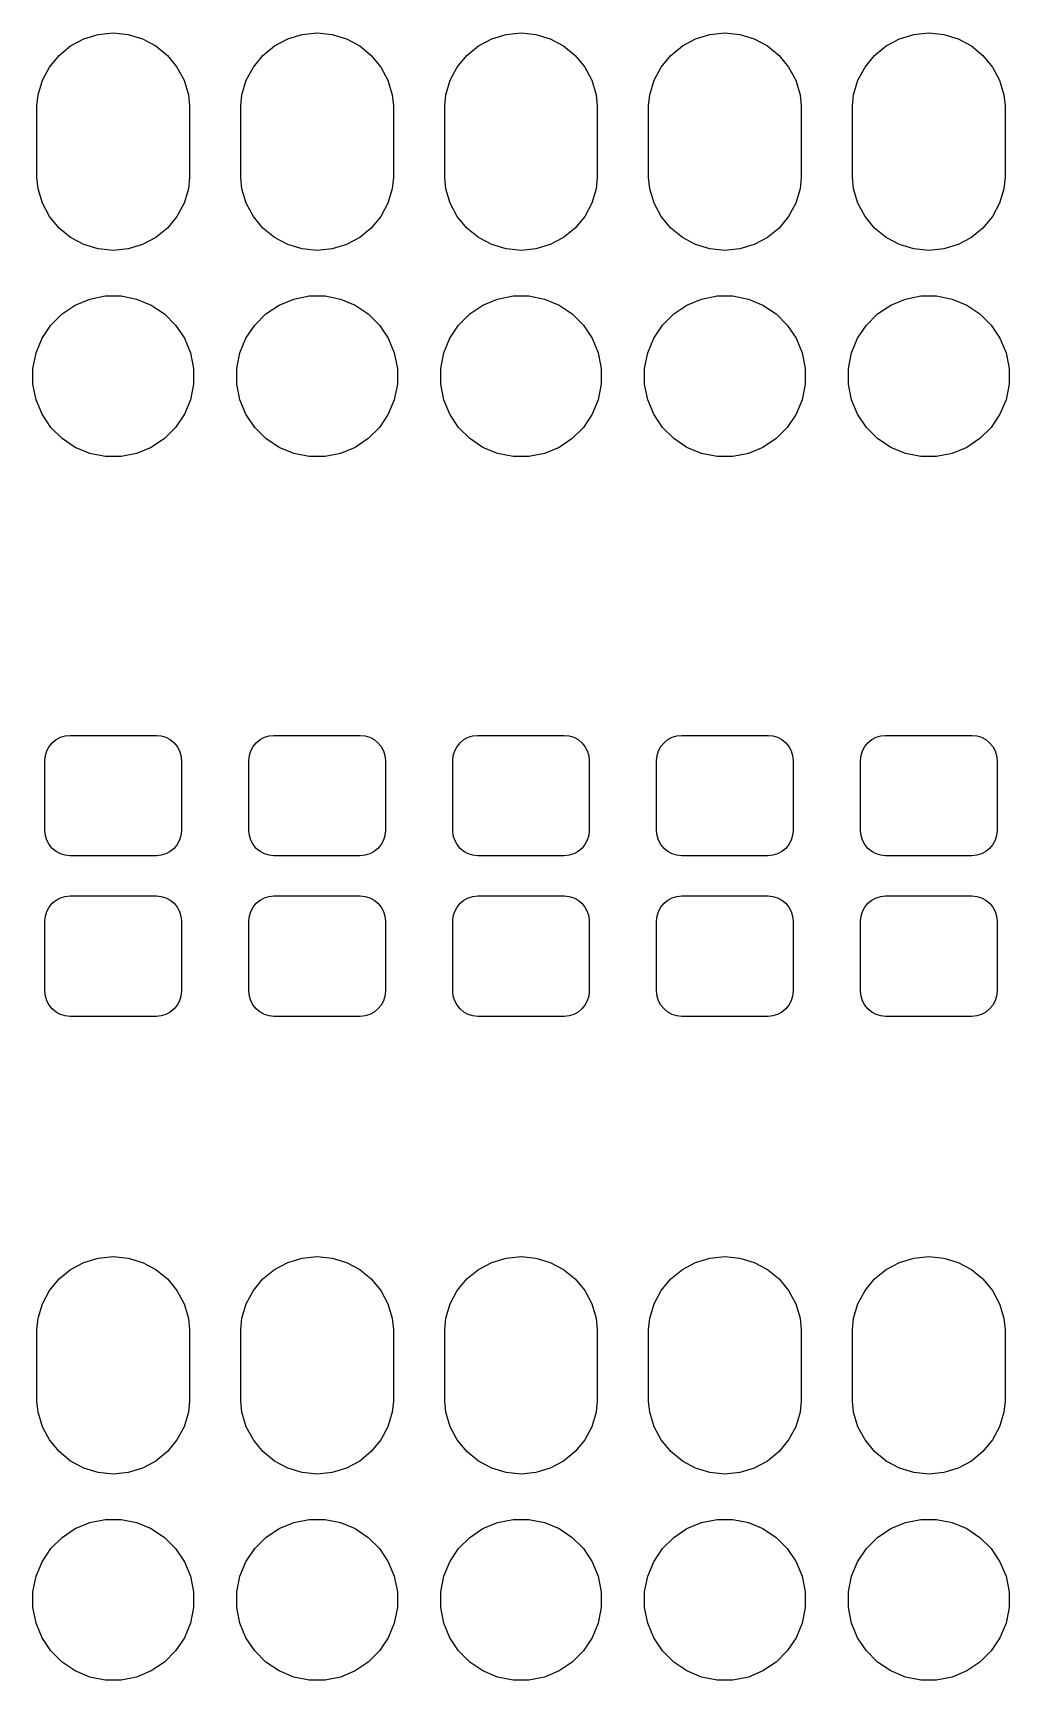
# Model space of a CAD drawing. Extents: x 94.9 to 145.1, y -143.2 to -116.1.
# Drawn here: x 94.89 to 107.05, y -143.24 to -122.72 of the extents above; entities that cross this region are included whole.
import ezdxf

# ---------------------------------------------------------------- set-up
doc = ezdxf.new("R2010")
doc.units = 0
doc.layers.add('BLACK', color=7, linetype='CONTINUOUS')

msp = doc.modelspace()

# ---------------------------------------------------------------- linework, layer by layer
at = {"layer": 'BLACK', "linetype": 'CONTINUOUS'}
for p, q in [((95.21, -123.004), (95.3547, -122.885)), ((95.3547, -122.885), (95.5197, -122.797)), ((95.5197, -122.797), (95.6988, -122.743)), ((95.6988, -122.743), (95.885, -122.724)), ((95.885, -122.724), (96.0712, -122.743)), ((96.0712, -122.743), (96.2503, -122.797)), ((96.2503, -122.797), (96.4153, -122.885)), ((96.4153, -122.885), (96.56, -123.004)), ((97.75, -123.004), (97.8947, -122.885)), ((97.8947, -122.885), (98.0597, -122.797)), ((98.0597, -122.797), (98.2388, -122.743)), ((98.2388, -122.743), (98.425, -122.724)), ((98.425, -122.724), (98.6112, -122.743)), ((98.6112, -122.743), (98.7903, -122.797)), ((98.7903, -122.797), (98.9553, -122.885)), ((98.9553, -122.885), (99.1, -123.004)), ((100.29, -123.004), (100.435, -122.885)), ((100.435, -122.885), (100.6, -122.797)), ((100.6, -122.797), (100.779, -122.743)), ((100.779, -122.743), (100.965, -122.724)), ((100.965, -122.724), (101.151, -122.743)), ((101.151, -122.743), (101.33, -122.797)), ((101.33, -122.797), (101.495, -122.885)), ((101.495, -122.885), (101.64, -123.004)), ((102.83, -123.004), (102.975, -122.885)), ((102.975, -122.885), (103.14, -122.797)), ((103.14, -122.797), (103.319, -122.743)), ((103.319, -122.743), (103.505, -122.724)), ((103.505, -122.724), (103.691, -122.743)), ((103.691, -122.743), (103.87, -122.797)), ((103.87, -122.797), (104.035, -122.885)), ((104.035, -122.885), (104.18, -123.004)), ((105.37, -123.004), (105.515, -122.885)), ((105.515, -122.885), (105.68, -122.797)), ((105.68, -122.797), (105.859, -122.743)), ((105.859, -122.743), (106.045, -122.724)), ((106.045, -122.724), (106.231, -122.743)), ((106.231, -122.743), (106.41, -122.797)), ((106.41, -122.797), (106.575, -122.885)), ((106.575, -122.885), (106.72, -123.004)), ((95.0913, -123.149), (95.21, -123.004)), ((96.56, -123.004), (96.6787, -123.149)), ((97.6313, -123.149), (97.75, -123.004)), ((99.1, -123.004), (99.2187, -123.149)), ((100.171, -123.149), (100.29, -123.004)), ((101.64, -123.004), (101.759, -123.149)), ((102.711, -123.149), (102.83, -123.004)), ((104.18, -123.004), (104.299, -123.149)), ((105.251, -123.149), (105.37, -123.004)), ((106.72, -123.004), (106.839, -123.149)), ((95.0031, -123.314), (95.0913, -123.149)), ((96.6787, -123.149), (96.7669, -123.314)), ((97.5431, -123.314), (97.6313, -123.149)), ((99.2187, -123.149), (99.3069, -123.314)), ((100.083, -123.314), (100.171, -123.149)), ((101.759, -123.149), (101.847, -123.314)), ((102.623, -123.314), (102.711, -123.149)), ((104.299, -123.149), (104.387, -123.314)), ((105.163, -123.314), (105.251, -123.149)), ((106.839, -123.149), (106.927, -123.314)), ((94.935, -123.632), (94.9487, -123.493)), ((94.9487, -123.493), (95.0031, -123.314)), ((96.7669, -123.314), (96.8213, -123.493)), ((96.8213, -123.493), (96.835, -123.632)), ((97.475, -123.632), (97.4887, -123.493)), ((97.4887, -123.493), (97.5431, -123.314)), ((99.3069, -123.314), (99.3613, -123.493)), ((99.3613, -123.493), (99.375, -123.632)), ((100.015, -123.632), (100.029, -123.493)), ((100.029, -123.493), (100.083, -123.314)), ((101.847, -123.314), (101.901, -123.493)), ((101.901, -123.493), (101.915, -123.632)), ((102.555, -123.632), (102.569, -123.493)), ((102.569, -123.493), (102.623, -123.314)), ((104.387, -123.314), (104.441, -123.493)), ((104.441, -123.493), (104.455, -123.632)), ((105.095, -123.632), (105.109, -123.493)), ((105.109, -123.493), (105.163, -123.314)), ((106.927, -123.314), (106.981, -123.493)), ((106.981, -123.493), (106.995, -123.632)), ((94.935, -124.526), (94.935, -123.632)), ((96.835, -123.632), (96.835, -124.526)), ((97.475, -124.526), (97.475, -123.632)), ((99.375, -123.632), (99.375, -124.526)), ((100.015, -124.526), (100.015, -123.632)), ((101.915, -123.632), (101.915, -124.526)), ((102.555, -124.526), (102.555, -123.632)), ((104.455, -123.632), (104.455, -124.526)), ((105.095, -124.526), (105.095, -123.632)), ((106.995, -123.632), (106.995, -124.526)), ((94.9487, -124.665), (94.935, -124.526)), ((96.835, -124.526), (96.8213, -124.665)), ((97.4887, -124.665), (97.475, -124.526)), ((99.375, -124.526), (99.3613, -124.665)), ((100.029, -124.665), (100.015, -124.526)), ((101.915, -124.526), (101.901, -124.665)), ((102.569, -124.665), (102.555, -124.526)), ((104.455, -124.526), (104.441, -124.665)), ((105.109, -124.665), (105.095, -124.526)), ((106.995, -124.526), (106.981, -124.665)), ((95.0031, -124.844), (94.9487, -124.665)), ((96.8213, -124.665), (96.7669, -124.844)), ((97.5431, -124.844), (97.4887, -124.665)), ((99.3613, -124.665), (99.3069, -124.844)), ((100.083, -124.844), (100.029, -124.665)), ((101.901, -124.665), (101.847, -124.844)), ((102.623, -124.844), (102.569, -124.665)), ((104.441, -124.665), (104.387, -124.844)), ((105.163, -124.844), (105.109, -124.665)), ((106.981, -124.665), (106.927, -124.844)), ((95.0913, -125.009), (95.0031, -124.844)), ((96.7669, -124.844), (96.6787, -125.009)), ((97.6313, -125.009), (97.5431, -124.844)), ((99.3069, -124.844), (99.2187, -125.009)), ((100.171, -125.009), (100.083, -124.844)), ((101.847, -124.844), (101.759, -125.009)), ((102.711, -125.009), (102.623, -124.844)), ((104.387, -124.844), (104.299, -125.009)), ((105.251, -125.009), (105.163, -124.844)), ((106.927, -124.844), (106.839, -125.009)), ((95.21, -125.154), (95.0913, -125.009)), ((96.6787, -125.009), (96.56, -125.154)), ((97.75, -125.154), (97.6313, -125.009)), ((99.2187, -125.009), (99.1, -125.154)), ((100.29, -125.154), (100.171, -125.009)), ((101.759, -125.009), (101.64, -125.154)), ((102.83, -125.154), (102.711, -125.009)), ((104.299, -125.009), (104.18, -125.154)), ((105.37, -125.154), (105.251, -125.009)), ((106.839, -125.009), (106.72, -125.154)), ((95.3547, -125.273), (95.21, -125.154)), ((95.5197, -125.361), (95.3547, -125.273)), ((96.4153, -125.273), (96.2503, -125.361)), ((96.56, -125.154), (96.4153, -125.273)), ((97.8947, -125.273), (97.75, -125.154)), ((98.0597, -125.361), (97.8947, -125.273)), ((98.9553, -125.273), (98.7903, -125.361)), ((99.1, -125.154), (98.9553, -125.273)), ((100.435, -125.273), (100.29, -125.154)), ((100.6, -125.361), (100.435, -125.273)), ((101.495, -125.273), (101.33, -125.361)), ((101.64, -125.154), (101.495, -125.273)), ((102.975, -125.273), (102.83, -125.154)), ((103.14, -125.361), (102.975, -125.273)), ((104.035, -125.273), (103.87, -125.361)), ((104.18, -125.154), (104.035, -125.273)), ((105.515, -125.273), (105.37, -125.154)), ((105.68, -125.361), (105.515, -125.273)), ((106.575, -125.273), (106.41, -125.361)), ((106.72, -125.154), (106.575, -125.273)), ((95.6988, -125.415), (95.5197, -125.361)), ((95.885, -125.434), (95.6988, -125.415)), ((96.0712, -125.415), (95.885, -125.434)), ((96.2503, -125.361), (96.0712, -125.415)), ((98.2388, -125.415), (98.0597, -125.361)), ((98.425, -125.434), (98.2388, -125.415)), ((98.6112, -125.415), (98.425, -125.434)), ((98.7903, -125.361), (98.6112, -125.415)), ((100.779, -125.415), (100.6, -125.361)), ((100.965, -125.434), (100.779, -125.415)), ((101.151, -125.415), (100.965, -125.434)), ((101.33, -125.361), (101.151, -125.415)), ((103.319, -125.415), (103.14, -125.361)), ((103.505, -125.434), (103.319, -125.415)), ((103.691, -125.415), (103.505, -125.434)), ((103.87, -125.361), (103.691, -125.415)), ((105.859, -125.415), (105.68, -125.361)), ((106.045, -125.434), (105.859, -125.415)), ((106.231, -125.415), (106.045, -125.434)), ((106.41, -125.361), (106.231, -125.415)), ((95.2475, -126.223), (95.4113, -126.114)), ((95.4113, -126.114), (95.5933, -126.038)), ((95.5933, -126.038), (95.7865, -126)), ((95.7865, -126), (95.9835, -126)), ((95.9835, -126), (96.1767, -126.038)), ((96.1767, -126.038), (96.3587, -126.114)), ((96.3587, -126.114), (96.5225, -126.223)), ((97.7875, -126.223), (97.9513, -126.114)), ((97.9513, -126.114), (98.1333, -126.038)), ((98.1333, -126.038), (98.3265, -126)), ((98.3265, -126), (98.5235, -126)), ((98.5235, -126), (98.7167, -126.038)), ((98.7167, -126.038), (98.8987, -126.114)), ((98.8987, -126.114), (99.0625, -126.223)), ((100.328, -126.223), (100.491, -126.114)), ((100.491, -126.114), (100.673, -126.038)), ((100.673, -126.038), (100.867, -126)), ((100.867, -126), (101.063, -126)), ((101.063, -126), (101.257, -126.038)), ((101.257, -126.038), (101.439, -126.114)), ((101.439, -126.114), (101.602, -126.223)), ((102.868, -126.223), (103.031, -126.114)), ((103.031, -126.114), (103.213, -126.038)), ((103.213, -126.038), (103.407, -126)), ((103.407, -126), (103.603, -126)), ((103.603, -126), (103.797, -126.038)), ((103.797, -126.038), (103.979, -126.114)), ((103.979, -126.114), (104.142, -126.223)), ((105.408, -126.223), (105.571, -126.114)), ((105.571, -126.114), (105.753, -126.038)), ((105.753, -126.038), (105.947, -126)), ((105.947, -126), (106.143, -126)), ((106.143, -126), (106.337, -126.038)), ((106.337, -126.038), (106.519, -126.114)), ((106.519, -126.114), (106.682, -126.223)), ((94.9988, -126.526), (95.1082, -126.363)), ((95.1082, -126.363), (95.2475, -126.223)), ((96.5225, -126.223), (96.6618, -126.363)), ((96.6618, -126.363), (96.7712, -126.526)), ((97.5388, -126.526), (97.6482, -126.363)), ((97.6482, -126.363), (97.7875, -126.223)), ((99.0625, -126.223), (99.2018, -126.363)), ((99.2018, -126.363), (99.3112, -126.526)), ((100.079, -126.526), (100.188, -126.363)), ((100.188, -126.363), (100.328, -126.223)), ((101.602, -126.223), (101.742, -126.363)), ((101.742, -126.363), (101.851, -126.526)), ((102.619, -126.526), (102.728, -126.363)), ((102.728, -126.363), (102.868, -126.223)), ((104.142, -126.223), (104.282, -126.363)), ((104.282, -126.363), (104.391, -126.526)), ((105.159, -126.526), (105.268, -126.363)), ((105.268, -126.363), (105.408, -126.223)), ((106.682, -126.223), (106.822, -126.363)), ((106.822, -126.363), (106.931, -126.526)), ((94.9234, -126.708), (94.9988, -126.526)), ((96.7712, -126.526), (96.8466, -126.708)), ((97.4634, -126.708), (97.5388, -126.526)), ((99.3112, -126.526), (99.3866, -126.708)), ((100.003, -126.708), (100.079, -126.526)), ((101.851, -126.526), (101.927, -126.708)), ((102.543, -126.708), (102.619, -126.526)), ((104.391, -126.526), (104.467, -126.708)), ((105.083, -126.708), (105.159, -126.526)), ((106.931, -126.526), (107.007, -126.708)), ((94.885, -126.902), (94.9234, -126.708)), ((96.8466, -126.708), (96.885, -126.902)), ((97.425, -126.902), (97.4634, -126.708)), ((99.3866, -126.708), (99.425, -126.902)), ((99.965, -126.902), (100.003, -126.708)), ((101.927, -126.708), (101.965, -126.902)), ((102.505, -126.902), (102.543, -126.708)), ((104.467, -126.708), (104.505, -126.902)), ((105.045, -126.902), (105.083, -126.708)), ((107.007, -126.708), (107.045, -126.902)), ((94.885, -127.098), (94.885, -126.902)), ((96.885, -126.902), (96.885, -127.098)), ((97.425, -127.098), (97.425, -126.902)), ((99.425, -126.902), (99.425, -127.098)), ((99.965, -127.098), (99.965, -126.902)), ((101.965, -126.902), (101.965, -127.098)), ((102.505, -127.098), (102.505, -126.902)), ((104.505, -126.902), (104.505, -127.098)), ((105.045, -127.098), (105.045, -126.902)), ((107.045, -126.902), (107.045, -127.098)), ((94.9234, -127.292), (94.885, -127.098)), ((96.885, -127.098), (96.8466, -127.292)), ((97.4634, -127.292), (97.425, -127.098)), ((99.425, -127.098), (99.3866, -127.292)), ((100.003, -127.292), (99.965, -127.098)), ((101.965, -127.098), (101.927, -127.292)), ((102.543, -127.292), (102.505, -127.098)), ((104.505, -127.098), (104.467, -127.292)), ((105.083, -127.292), (105.045, -127.098)), ((107.045, -127.098), (107.007, -127.292)), ((94.9988, -127.474), (94.9234, -127.292)), ((96.8466, -127.292), (96.7712, -127.474)), ((97.5388, -127.474), (97.4634, -127.292)), ((99.3866, -127.292), (99.3112, -127.474)), ((100.079, -127.474), (100.003, -127.292)), ((101.927, -127.292), (101.851, -127.474)), ((102.619, -127.474), (102.543, -127.292)), ((104.467, -127.292), (104.391, -127.474)), ((105.159, -127.474), (105.083, -127.292)), ((107.007, -127.292), (106.931, -127.474)), ((95.1082, -127.637), (94.9988, -127.474)), ((96.7712, -127.474), (96.6618, -127.637)), ((97.6482, -127.637), (97.5388, -127.474)), ((99.3112, -127.474), (99.2018, -127.637)), ((100.188, -127.637), (100.079, -127.474)), ((101.851, -127.474), (101.742, -127.637)), ((102.728, -127.637), (102.619, -127.474)), ((104.391, -127.474), (104.282, -127.637)), ((105.268, -127.637), (105.159, -127.474)), ((106.931, -127.474), (106.822, -127.637)), ((95.2475, -127.777), (95.1082, -127.637)), ((95.4113, -127.886), (95.2475, -127.777)), ((96.5225, -127.777), (96.3587, -127.886)), ((96.6618, -127.637), (96.5225, -127.777)), ((97.7875, -127.777), (97.6482, -127.637)), ((97.9513, -127.886), (97.7875, -127.777)), ((99.0625, -127.777), (98.8987, -127.886)), ((99.2018, -127.637), (99.0625, -127.777)), ((100.328, -127.777), (100.188, -127.637)), ((100.491, -127.886), (100.328, -127.777)), ((101.602, -127.777), (101.439, -127.886)), ((101.742, -127.637), (101.602, -127.777)), ((102.868, -127.777), (102.728, -127.637)), ((103.031, -127.886), (102.868, -127.777)), ((104.142, -127.777), (103.979, -127.886)), ((104.282, -127.637), (104.142, -127.777)), ((105.408, -127.777), (105.268, -127.637)), ((105.571, -127.886), (105.408, -127.777)), ((106.682, -127.777), (106.519, -127.886)), ((106.822, -127.637), (106.682, -127.777)), ((95.5933, -127.962), (95.4113, -127.886)), ((95.7865, -128), (95.5933, -127.962)), ((95.9835, -128), (95.7865, -128)), ((96.1767, -127.962), (95.9835, -128)), ((96.3587, -127.886), (96.1767, -127.962)), ((98.1333, -127.962), (97.9513, -127.886)), ((98.3265, -128), (98.1333, -127.962)), ((98.5235, -128), (98.3265, -128)), ((98.7167, -127.962), (98.5235, -128)), ((98.8987, -127.886), (98.7167, -127.962)), ((100.673, -127.962), (100.491, -127.886)), ((100.867, -128), (100.673, -127.962)), ((101.063, -128), (100.867, -128)), ((101.257, -127.962), (101.063, -128)), ((101.439, -127.886), (101.257, -127.962)), ((103.213, -127.962), (103.031, -127.886)), ((103.407, -128), (103.213, -127.962)), ((103.603, -128), (103.407, -128)), ((103.797, -127.962), (103.603, -128)), ((103.979, -127.886), (103.797, -127.962)), ((105.753, -127.962), (105.571, -127.886)), ((105.947, -128), (105.753, -127.962)), ((106.143, -128), (105.947, -128)), ((106.337, -127.962), (106.143, -128)), ((106.519, -127.886), (106.337, -127.962)), ((95.1739, -131.526), (95.2279, -131.497)), ((95.2279, -131.497), (95.2865, -131.479)), ((95.2865, -131.479), (95.3475, -131.473)), ((95.3475, -131.473), (96.4225, -131.473)), ((96.4225, -131.473), (96.4835, -131.479)), ((96.4835, -131.479), (96.5421, -131.497)), ((96.5421, -131.497), (96.5961, -131.526)), ((97.7139, -131.526), (97.7679, -131.497)), ((97.7679, -131.497), (97.8265, -131.479)), ((97.8265, -131.479), (97.8875, -131.473)), ((97.8875, -131.473), (98.9625, -131.473)), ((98.9625, -131.473), (99.0235, -131.479)), ((99.0235, -131.479), (99.0821, -131.497)), ((99.0821, -131.497), (99.1361, -131.526)), ((100.254, -131.526), (100.308, -131.497)), ((100.308, -131.497), (100.367, -131.479)), ((100.367, -131.479), (100.427, -131.473)), ((100.427, -131.473), (101.503, -131.473)), ((101.503, -131.473), (101.563, -131.479)), ((101.563, -131.479), (101.622, -131.497)), ((101.622, -131.497), (101.676, -131.526)), ((102.794, -131.526), (102.848, -131.497)), ((102.848, -131.497), (102.907, -131.479)), ((102.907, -131.479), (102.967, -131.473)), ((102.967, -131.473), (104.043, -131.473)), ((104.043, -131.473), (104.103, -131.479)), ((104.103, -131.479), (104.162, -131.497)), ((104.162, -131.497), (104.216, -131.526)), ((105.334, -131.526), (105.388, -131.497)), ((105.388, -131.497), (105.447, -131.479)), ((105.447, -131.479), (105.507, -131.473)), ((105.507, -131.473), (106.583, -131.473)), ((106.583, -131.473), (106.643, -131.479)), ((106.643, -131.479), (106.702, -131.497)), ((106.702, -131.497), (106.756, -131.526)), ((95.041, -131.725), (95.0588, -131.666)), ((95.0588, -131.666), (95.0877, -131.612)), ((95.0877, -131.612), (95.1265, -131.565)), ((95.1265, -131.565), (95.1739, -131.526)), ((96.5961, -131.526), (96.6435, -131.565)), ((96.6435, -131.565), (96.6823, -131.612)), ((96.6823, -131.612), (96.7112, -131.666)), ((96.7112, -131.666), (96.729, -131.725)), ((97.581, -131.725), (97.5988, -131.666)), ((97.5988, -131.666), (97.6277, -131.612)), ((97.6277, -131.612), (97.6665, -131.565)), ((97.6665, -131.565), (97.7139, -131.526)), ((99.1361, -131.526), (99.1835, -131.565)), ((99.1835, -131.565), (99.2223, -131.612)), ((99.2223, -131.612), (99.2512, -131.666)), ((99.2512, -131.666), (99.269, -131.725)), ((100.121, -131.725), (100.139, -131.666)), ((100.139, -131.666), (100.168, -131.612)), ((100.168, -131.612), (100.207, -131.565)), ((100.207, -131.565), (100.254, -131.526)), ((101.676, -131.526), (101.723, -131.565)), ((101.723, -131.565), (101.762, -131.612)), ((101.762, -131.612), (101.791, -131.666)), ((101.791, -131.666), (101.809, -131.725)), ((102.661, -131.725), (102.679, -131.666)), ((102.679, -131.666), (102.708, -131.612)), ((102.708, -131.612), (102.747, -131.565)), ((102.747, -131.565), (102.794, -131.526)), ((104.216, -131.526), (104.263, -131.565)), ((104.263, -131.565), (104.302, -131.612)), ((104.302, -131.612), (104.331, -131.666)), ((104.331, -131.666), (104.349, -131.725)), ((105.201, -131.725), (105.219, -131.666)), ((105.219, -131.666), (105.248, -131.612)), ((105.248, -131.612), (105.287, -131.565)), ((105.287, -131.565), (105.334, -131.526)), ((106.756, -131.526), (106.803, -131.565)), ((106.803, -131.565), (106.842, -131.612)), ((106.842, -131.612), (106.871, -131.666)), ((106.871, -131.666), (106.889, -131.725)), ((95.035, -131.785), (95.041, -131.725)), ((95.035, -132.661), (95.035, -131.785)), ((96.729, -131.725), (96.735, -131.785)), ((96.735, -131.785), (96.735, -132.661)), ((97.575, -131.785), (97.581, -131.725)), ((97.575, -132.661), (97.575, -131.785)), ((99.269, -131.725), (99.275, -131.785)), ((99.275, -131.785), (99.275, -132.661)), ((100.115, -131.785), (100.121, -131.725)), ((100.115, -132.661), (100.115, -131.785)), ((101.809, -131.725), (101.815, -131.785)), ((101.815, -131.785), (101.815, -132.661)), ((102.655, -131.785), (102.661, -131.725)), ((102.655, -132.661), (102.655, -131.785)), ((104.349, -131.725), (104.355, -131.785)), ((104.355, -131.785), (104.355, -132.661)), ((105.195, -131.785), (105.201, -131.725)), ((105.195, -132.661), (105.195, -131.785)), ((106.889, -131.725), (106.895, -131.785)), ((106.895, -131.785), (106.895, -132.661)), ((95.041, -132.721), (95.035, -132.661)), ((95.0588, -132.78), (95.041, -132.721)), ((96.729, -132.721), (96.7112, -132.78)), ((96.735, -132.661), (96.729, -132.721)), ((97.581, -132.721), (97.575, -132.661)), ((97.5988, -132.78), (97.581, -132.721)), ((99.269, -132.721), (99.2512, -132.78)), ((99.275, -132.661), (99.269, -132.721)), ((100.121, -132.721), (100.115, -132.661)), ((100.139, -132.78), (100.121, -132.721)), ((101.809, -132.721), (101.791, -132.78)), ((101.815, -132.661), (101.809, -132.721)), ((102.661, -132.721), (102.655, -132.661)), ((102.679, -132.78), (102.661, -132.721)), ((104.349, -132.721), (104.331, -132.78)), ((104.355, -132.661), (104.349, -132.721)), ((105.201, -132.721), (105.195, -132.661)), ((105.219, -132.78), (105.201, -132.721)), ((106.889, -132.721), (106.871, -132.78)), ((106.895, -132.661), (106.889, -132.721)), ((95.0877, -132.834), (95.0588, -132.78)), ((95.1265, -132.881), (95.0877, -132.834)), ((95.1739, -132.92), (95.1265, -132.881)), ((95.2279, -132.949), (95.1739, -132.92)), ((96.5961, -132.92), (96.5421, -132.949)), ((96.6435, -132.881), (96.5961, -132.92)), ((96.6823, -132.834), (96.6435, -132.881)), ((96.7112, -132.78), (96.6823, -132.834)), ((97.6277, -132.834), (97.5988, -132.78)), ((97.6665, -132.881), (97.6277, -132.834)), ((97.7139, -132.92), (97.6665, -132.881)), ((97.7679, -132.949), (97.7139, -132.92)), ((99.1361, -132.92), (99.0821, -132.949)), ((99.1835, -132.881), (99.1361, -132.92)), ((99.2223, -132.834), (99.1835, -132.881)), ((99.2512, -132.78), (99.2223, -132.834)), ((100.168, -132.834), (100.139, -132.78)), ((100.207, -132.881), (100.168, -132.834)), ((100.254, -132.92), (100.207, -132.881)), ((100.308, -132.949), (100.254, -132.92)), ((101.676, -132.92), (101.622, -132.949)), ((101.723, -132.881), (101.676, -132.92)), ((101.762, -132.834), (101.723, -132.881)), ((101.791, -132.78), (101.762, -132.834)), ((102.708, -132.834), (102.679, -132.78)), ((102.747, -132.881), (102.708, -132.834)), ((102.794, -132.92), (102.747, -132.881)), ((102.848, -132.949), (102.794, -132.92)), ((104.216, -132.92), (104.162, -132.949)), ((104.263, -132.881), (104.216, -132.92)), ((104.302, -132.834), (104.263, -132.881)), ((104.331, -132.78), (104.302, -132.834)), ((105.248, -132.834), (105.219, -132.78)), ((105.287, -132.881), (105.248, -132.834)), ((105.334, -132.92), (105.287, -132.881)), ((105.388, -132.949), (105.334, -132.92)), ((106.756, -132.92), (106.702, -132.949)), ((106.803, -132.881), (106.756, -132.92)), ((106.842, -132.834), (106.803, -132.881)), ((106.871, -132.78), (106.842, -132.834)), ((95.2865, -132.967), (95.2279, -132.949)), ((95.3475, -132.973), (95.2865, -132.967)), ((96.4225, -132.973), (95.3475, -132.973)), ((96.4835, -132.967), (96.4225, -132.973)), ((96.5421, -132.949), (96.4835, -132.967)), ((97.8265, -132.967), (97.7679, -132.949)), ((97.8875, -132.973), (97.8265, -132.967)), ((98.9625, -132.973), (97.8875, -132.973)), ((99.0235, -132.967), (98.9625, -132.973)), ((99.0821, -132.949), (99.0235, -132.967)), ((100.367, -132.967), (100.308, -132.949)), ((100.427, -132.973), (100.367, -132.967)), ((101.503, -132.973), (100.427, -132.973)), ((101.563, -132.967), (101.503, -132.973)), ((101.622, -132.949), (101.563, -132.967)), ((102.907, -132.967), (102.848, -132.949)), ((102.967, -132.973), (102.907, -132.967)), ((104.043, -132.973), (102.967, -132.973)), ((104.103, -132.967), (104.043, -132.973)), ((104.162, -132.949), (104.103, -132.967)), ((105.447, -132.967), (105.388, -132.949)), ((105.507, -132.973), (105.447, -132.967)), ((106.583, -132.973), (105.507, -132.973)), ((106.643, -132.967), (106.583, -132.973)), ((106.702, -132.949), (106.643, -132.967)), ((95.1265, -133.565), (95.1739, -133.526)), ((95.1739, -133.526), (95.2279, -133.497)), ((95.2279, -133.497), (95.2865, -133.479)), ((95.2865, -133.479), (95.3475, -133.473)), ((95.3475, -133.473), (96.4225, -133.473)), ((96.4225, -133.473), (96.4835, -133.479)), ((96.4835, -133.479), (96.5421, -133.497)), ((96.5421, -133.497), (96.5961, -133.526)), ((96.5961, -133.526), (96.6435, -133.565)), ((97.6665, -133.565), (97.7139, -133.526)), ((97.7139, -133.526), (97.7679, -133.497)), ((97.7679, -133.497), (97.8265, -133.479)), ((97.8265, -133.479), (97.8875, -133.473)), ((97.8875, -133.473), (98.9625, -133.473)), ((98.9625, -133.473), (99.0235, -133.479)), ((99.0235, -133.479), (99.0821, -133.497)), ((99.0821, -133.497), (99.1361, -133.526)), ((99.1361, -133.526), (99.1835, -133.565)), ((100.207, -133.565), (100.254, -133.526)), ((100.254, -133.526), (100.308, -133.497)), ((100.308, -133.497), (100.367, -133.479)), ((100.367, -133.479), (100.427, -133.473)), ((100.427, -133.473), (101.503, -133.473)), ((101.503, -133.473), (101.563, -133.479)), ((101.563, -133.479), (101.622, -133.497)), ((101.622, -133.497), (101.676, -133.526)), ((101.676, -133.526), (101.723, -133.565)), ((102.747, -133.565), (102.794, -133.526)), ((102.794, -133.526), (102.848, -133.497)), ((102.848, -133.497), (102.907, -133.479)), ((102.907, -133.479), (102.967, -133.473)), ((102.967, -133.473), (104.043, -133.473)), ((104.043, -133.473), (104.103, -133.479)), ((104.103, -133.479), (104.162, -133.497)), ((104.162, -133.497), (104.216, -133.526)), ((104.216, -133.526), (104.263, -133.565)), ((105.287, -133.565), (105.334, -133.526)), ((105.334, -133.526), (105.388, -133.497)), ((105.388, -133.497), (105.447, -133.479)), ((105.447, -133.479), (105.507, -133.473)), ((105.507, -133.473), (106.583, -133.473)), ((106.583, -133.473), (106.643, -133.479)), ((106.643, -133.479), (106.702, -133.497)), ((106.702, -133.497), (106.756, -133.526)), ((106.756, -133.526), (106.803, -133.565)), ((95.035, -133.785), (95.041, -133.725)), ((95.041, -133.725), (95.0588, -133.666)), ((95.0588, -133.666), (95.0877, -133.612)), ((95.0877, -133.612), (95.1265, -133.565)), ((96.6435, -133.565), (96.6823, -133.612)), ((96.6823, -133.612), (96.7112, -133.666)), ((96.7112, -133.666), (96.729, -133.725)), ((96.729, -133.725), (96.735, -133.785)), ((97.575, -133.785), (97.581, -133.725)), ((97.581, -133.725), (97.5988, -133.666)), ((97.5988, -133.666), (97.6277, -133.612)), ((97.6277, -133.612), (97.6665, -133.565)), ((99.1835, -133.565), (99.2223, -133.612)), ((99.2223, -133.612), (99.2512, -133.666)), ((99.2512, -133.666), (99.269, -133.725)), ((99.269, -133.725), (99.275, -133.785)), ((100.115, -133.785), (100.121, -133.725)), ((100.121, -133.725), (100.139, -133.666)), ((100.139, -133.666), (100.168, -133.612)), ((100.168, -133.612), (100.207, -133.565)), ((101.723, -133.565), (101.762, -133.612)), ((101.762, -133.612), (101.791, -133.666)), ((101.791, -133.666), (101.809, -133.725)), ((101.809, -133.725), (101.815, -133.785)), ((102.655, -133.785), (102.661, -133.725)), ((102.661, -133.725), (102.679, -133.666)), ((102.679, -133.666), (102.708, -133.612)), ((102.708, -133.612), (102.747, -133.565)), ((104.263, -133.565), (104.302, -133.612)), ((104.302, -133.612), (104.331, -133.666)), ((104.331, -133.666), (104.349, -133.725)), ((104.349, -133.725), (104.355, -133.785)), ((105.195, -133.785), (105.201, -133.725)), ((105.201, -133.725), (105.219, -133.666)), ((105.219, -133.666), (105.248, -133.612)), ((105.248, -133.612), (105.287, -133.565)), ((106.803, -133.565), (106.842, -133.612)), ((106.842, -133.612), (106.871, -133.666)), ((106.871, -133.666), (106.889, -133.725)), ((106.889, -133.725), (106.895, -133.785)), ((95.035, -134.661), (95.035, -133.785)), ((96.735, -133.785), (96.735, -134.661)), ((97.575, -134.661), (97.575, -133.785)), ((99.275, -133.785), (99.275, -134.661)), ((100.115, -134.661), (100.115, -133.785)), ((101.815, -133.785), (101.815, -134.661)), ((102.655, -134.661), (102.655, -133.785)), ((104.355, -133.785), (104.355, -134.661)), ((105.195, -134.661), (105.195, -133.785)), ((106.895, -133.785), (106.895, -134.661)), ((95.041, -134.721), (95.035, -134.661)), ((95.0588, -134.78), (95.041, -134.721)), ((95.0877, -134.834), (95.0588, -134.78)), ((96.7112, -134.78), (96.6823, -134.834)), ((96.729, -134.721), (96.7112, -134.78)), ((96.735, -134.661), (96.729, -134.721)), ((97.581, -134.721), (97.575, -134.661)), ((97.5988, -134.78), (97.581, -134.721)), ((97.6277, -134.834), (97.5988, -134.78)), ((99.2512, -134.78), (99.2223, -134.834)), ((99.269, -134.721), (99.2512, -134.78)), ((99.275, -134.661), (99.269, -134.721)), ((100.121, -134.721), (100.115, -134.661)), ((100.139, -134.78), (100.121, -134.721)), ((100.168, -134.834), (100.139, -134.78)), ((101.791, -134.78), (101.762, -134.834)), ((101.809, -134.721), (101.791, -134.78)), ((101.815, -134.661), (101.809, -134.721)), ((102.661, -134.721), (102.655, -134.661)), ((102.679, -134.78), (102.661, -134.721)), ((102.708, -134.834), (102.679, -134.78)), ((104.331, -134.78), (104.302, -134.834)), ((104.349, -134.721), (104.331, -134.78)), ((104.355, -134.661), (104.349, -134.721)), ((105.201, -134.721), (105.195, -134.661)), ((105.219, -134.78), (105.201, -134.721)), ((105.248, -134.834), (105.219, -134.78)), ((106.871, -134.78), (106.842, -134.834)), ((106.889, -134.721), (106.871, -134.78)), ((106.895, -134.661), (106.889, -134.721)), ((95.1265, -134.881), (95.0877, -134.834)), ((95.1739, -134.92), (95.1265, -134.881)), ((95.2279, -134.949), (95.1739, -134.92)), ((95.2865, -134.967), (95.2279, -134.949)), ((95.3475, -134.973), (95.2865, -134.967)), ((96.4225, -134.973), (95.3475, -134.973)), ((96.4835, -134.967), (96.4225, -134.973)), ((96.5421, -134.949), (96.4835, -134.967)), ((96.5961, -134.92), (96.5421, -134.949)), ((96.6435, -134.881), (96.5961, -134.92)), ((96.6823, -134.834), (96.6435, -134.881)), ((97.6665, -134.881), (97.6277, -134.834)), ((97.7139, -134.92), (97.6665, -134.881)), ((97.7679, -134.949), (97.7139, -134.92)), ((97.8265, -134.967), (97.7679, -134.949)), ((97.8875, -134.973), (97.8265, -134.967)), ((98.9625, -134.973), (97.8875, -134.973)), ((99.0235, -134.967), (98.9625, -134.973)), ((99.0821, -134.949), (99.0235, -134.967)), ((99.1361, -134.92), (99.0821, -134.949)), ((99.1835, -134.881), (99.1361, -134.92)), ((99.2223, -134.834), (99.1835, -134.881)), ((100.207, -134.881), (100.168, -134.834)), ((100.254, -134.92), (100.207, -134.881)), ((100.308, -134.949), (100.254, -134.92)), ((100.367, -134.967), (100.308, -134.949)), ((100.427, -134.973), (100.367, -134.967)), ((101.503, -134.973), (100.427, -134.973)), ((101.563, -134.967), (101.503, -134.973)), ((101.622, -134.949), (101.563, -134.967)), ((101.676, -134.92), (101.622, -134.949)), ((101.723, -134.881), (101.676, -134.92)), ((101.762, -134.834), (101.723, -134.881)), ((102.747, -134.881), (102.708, -134.834)), ((102.794, -134.92), (102.747, -134.881)), ((102.848, -134.949), (102.794, -134.92)), ((102.907, -134.967), (102.848, -134.949)), ((102.967, -134.973), (102.907, -134.967)), ((104.043, -134.973), (102.967, -134.973)), ((104.103, -134.967), (104.043, -134.973)), ((104.162, -134.949), (104.103, -134.967)), ((104.216, -134.92), (104.162, -134.949)), ((104.263, -134.881), (104.216, -134.92)), ((104.302, -134.834), (104.263, -134.881)), ((105.287, -134.881), (105.248, -134.834)), ((105.334, -134.92), (105.287, -134.881)), ((105.388, -134.949), (105.334, -134.92)), ((105.447, -134.967), (105.388, -134.949)), ((105.507, -134.973), (105.447, -134.967)), ((106.583, -134.973), (105.507, -134.973)), ((106.643, -134.967), (106.583, -134.973)), ((106.702, -134.949), (106.643, -134.967)), ((106.756, -134.92), (106.702, -134.949)), ((106.803, -134.881), (106.756, -134.92)), ((106.842, -134.834), (106.803, -134.881)), ((95.3547, -138.125), (95.5197, -138.037)), ((95.5197, -138.037), (95.6988, -137.983)), ((95.6988, -137.983), (95.885, -137.964)), ((95.885, -137.964), (96.0712, -137.983)), ((96.0712, -137.983), (96.2503, -138.037)), ((96.2503, -138.037), (96.4153, -138.125)), ((97.8947, -138.125), (98.0597, -138.037)), ((98.0597, -138.037), (98.2388, -137.983)), ((98.2388, -137.983), (98.425, -137.964)), ((98.425, -137.964), (98.6112, -137.983)), ((98.6112, -137.983), (98.7903, -138.037)), ((98.7903, -138.037), (98.9553, -138.125)), ((100.435, -138.125), (100.6, -138.037)), ((100.6, -138.037), (100.779, -137.983)), ((100.779, -137.983), (100.965, -137.964)), ((100.965, -137.964), (101.151, -137.983)), ((101.151, -137.983), (101.33, -138.037)), ((101.33, -138.037), (101.495, -138.125)), ((102.975, -138.125), (103.14, -138.037)), ((103.14, -138.037), (103.319, -137.983)), ((103.319, -137.983), (103.505, -137.964)), ((103.505, -137.964), (103.691, -137.983)), ((103.691, -137.983), (103.87, -138.037)), ((103.87, -138.037), (104.035, -138.125)), ((105.515, -138.125), (105.68, -138.037)), ((105.68, -138.037), (105.859, -137.983)), ((105.859, -137.983), (106.045, -137.964)), ((106.045, -137.964), (106.231, -137.983)), ((106.231, -137.983), (106.41, -138.037)), ((106.41, -138.037), (106.575, -138.125)), ((95.0913, -138.389), (95.21, -138.244)), ((95.21, -138.244), (95.3547, -138.125)), ((96.4153, -138.125), (96.56, -138.244)), ((96.56, -138.244), (96.6787, -138.389)), ((97.6313, -138.389), (97.75, -138.244)), ((97.75, -138.244), (97.8947, -138.125)), ((98.9553, -138.125), (99.1, -138.244)), ((99.1, -138.244), (99.2187, -138.389)), ((100.171, -138.389), (100.29, -138.244)), ((100.29, -138.244), (100.435, -138.125)), ((101.495, -138.125), (101.64, -138.244)), ((101.64, -138.244), (101.759, -138.389)), ((102.711, -138.389), (102.83, -138.244)), ((102.83, -138.244), (102.975, -138.125)), ((104.035, -138.125), (104.18, -138.244)), ((104.18, -138.244), (104.299, -138.389)), ((105.251, -138.389), (105.37, -138.244)), ((105.37, -138.244), (105.515, -138.125)), ((106.575, -138.125), (106.72, -138.244)), ((106.72, -138.244), (106.839, -138.389)), ((95.0031, -138.554), (95.0913, -138.389)), ((96.6787, -138.389), (96.7669, -138.554)), ((97.5431, -138.554), (97.6313, -138.389)), ((99.2187, -138.389), (99.3069, -138.554)), ((100.083, -138.554), (100.171, -138.389)), ((101.759, -138.389), (101.847, -138.554)), ((102.623, -138.554), (102.711, -138.389)), ((104.299, -138.389), (104.387, -138.554)), ((105.163, -138.554), (105.251, -138.389)), ((106.839, -138.389), (106.927, -138.554)), ((94.9487, -138.733), (95.0031, -138.554)), ((96.7669, -138.554), (96.8213, -138.733)), ((97.4887, -138.733), (97.5431, -138.554)), ((99.3069, -138.554), (99.3613, -138.733)), ((100.029, -138.733), (100.083, -138.554)), ((101.847, -138.554), (101.901, -138.733)), ((102.569, -138.733), (102.623, -138.554)), ((104.387, -138.554), (104.441, -138.733)), ((105.109, -138.733), (105.163, -138.554)), ((106.927, -138.554), (106.981, -138.733)), ((94.935, -138.872), (94.9487, -138.733)), ((94.935, -139.766), (94.935, -138.872)), ((96.8213, -138.733), (96.835, -138.872)), ((96.835, -138.872), (96.835, -139.766)), ((97.475, -138.872), (97.4887, -138.733)), ((97.475, -139.766), (97.475, -138.872)), ((99.3613, -138.733), (99.375, -138.872)), ((99.375, -138.872), (99.375, -139.766)), ((100.015, -138.872), (100.029, -138.733)), ((100.015, -139.766), (100.015, -138.872)), ((101.901, -138.733), (101.915, -138.872)), ((101.915, -138.872), (101.915, -139.766)), ((102.555, -138.872), (102.569, -138.733)), ((102.555, -139.766), (102.555, -138.872)), ((104.441, -138.733), (104.455, -138.872)), ((104.455, -138.872), (104.455, -139.766)), ((105.095, -138.872), (105.109, -138.733)), ((105.095, -139.766), (105.095, -138.872)), ((106.981, -138.733), (106.995, -138.872)), ((106.995, -138.872), (106.995, -139.766)), ((94.9487, -139.905), (94.935, -139.766)), ((95.0031, -140.084), (94.9487, -139.905)), ((96.8213, -139.905), (96.7669, -140.084)), ((96.835, -139.766), (96.8213, -139.905)), ((97.4887, -139.905), (97.475, -139.766)), ((97.5431, -140.084), (97.4887, -139.905)), ((99.3613, -139.905), (99.3069, -140.084)), ((99.375, -139.766), (99.3613, -139.905)), ((100.029, -139.905), (100.015, -139.766)), ((100.083, -140.084), (100.029, -139.905)), ((101.901, -139.905), (101.847, -140.084)), ((101.915, -139.766), (101.901, -139.905)), ((102.569, -139.905), (102.555, -139.766)), ((102.623, -140.084), (102.569, -139.905)), ((104.441, -139.905), (104.387, -140.084)), ((104.455, -139.766), (104.441, -139.905)), ((105.109, -139.905), (105.095, -139.766)), ((105.163, -140.084), (105.109, -139.905)), ((106.981, -139.905), (106.927, -140.084)), ((106.995, -139.766), (106.981, -139.905)), ((95.0913, -140.249), (95.0031, -140.084)), ((96.7669, -140.084), (96.6787, -140.249)), ((97.6313, -140.249), (97.5431, -140.084)), ((99.3069, -140.084), (99.2187, -140.249)), ((100.171, -140.249), (100.083, -140.084)), ((101.847, -140.084), (101.759, -140.249)), ((102.711, -140.249), (102.623, -140.084)), ((104.387, -140.084), (104.299, -140.249)), ((105.251, -140.249), (105.163, -140.084)), ((106.927, -140.084), (106.839, -140.249)), ((95.21, -140.394), (95.0913, -140.249)), ((96.6787, -140.249), (96.56, -140.394)), ((97.75, -140.394), (97.6313, -140.249)), ((99.2187, -140.249), (99.1, -140.394)), ((100.29, -140.394), (100.171, -140.249)), ((101.759, -140.249), (101.64, -140.394)), ((102.83, -140.394), (102.711, -140.249)), ((104.299, -140.249), (104.18, -140.394)), ((105.37, -140.394), (105.251, -140.249)), ((106.839, -140.249), (106.72, -140.394)), ((95.3547, -140.513), (95.21, -140.394)), ((95.5197, -140.601), (95.3547, -140.513)), ((96.4153, -140.513), (96.2503, -140.601)), ((96.56, -140.394), (96.4153, -140.513)), ((97.8947, -140.513), (97.75, -140.394)), ((98.0597, -140.601), (97.8947, -140.513)), ((98.9553, -140.513), (98.7903, -140.601)), ((99.1, -140.394), (98.9553, -140.513)), ((100.435, -140.513), (100.29, -140.394)), ((100.6, -140.601), (100.435, -140.513)), ((101.495, -140.513), (101.33, -140.601)), ((101.64, -140.394), (101.495, -140.513)), ((102.975, -140.513), (102.83, -140.394)), ((103.14, -140.601), (102.975, -140.513)), ((104.035, -140.513), (103.87, -140.601)), ((104.18, -140.394), (104.035, -140.513)), ((105.515, -140.513), (105.37, -140.394)), ((105.68, -140.601), (105.515, -140.513)), ((106.575, -140.513), (106.41, -140.601)), ((106.72, -140.394), (106.575, -140.513)), ((95.6988, -140.655), (95.5197, -140.601)), ((95.885, -140.674), (95.6988, -140.655)), ((96.0712, -140.655), (95.885, -140.674)), ((96.2503, -140.601), (96.0712, -140.655)), ((98.2388, -140.655), (98.0597, -140.601)), ((98.425, -140.674), (98.2388, -140.655)), ((98.6112, -140.655), (98.425, -140.674)), ((98.7903, -140.601), (98.6112, -140.655)), ((100.779, -140.655), (100.6, -140.601)), ((100.965, -140.674), (100.779, -140.655)), ((101.151, -140.655), (100.965, -140.674)), ((101.33, -140.601), (101.151, -140.655)), ((103.319, -140.655), (103.14, -140.601)), ((103.505, -140.674), (103.319, -140.655)), ((103.691, -140.655), (103.505, -140.674)), ((103.87, -140.601), (103.691, -140.655)), ((105.859, -140.655), (105.68, -140.601)), ((106.045, -140.674), (105.859, -140.655)), ((106.231, -140.655), (106.045, -140.674)), ((106.41, -140.601), (106.231, -140.655)), ((95.2475, -141.463), (95.4113, -141.354)), ((95.4113, -141.354), (95.5933, -141.278)), ((95.5933, -141.278), (95.7865, -141.24)), ((95.7865, -141.24), (95.9835, -141.24)), ((95.9835, -141.24), (96.1767, -141.278)), ((96.1767, -141.278), (96.3587, -141.354)), ((96.3587, -141.354), (96.5225, -141.463)), ((97.7875, -141.463), (97.9513, -141.354)), ((97.9513, -141.354), (98.1333, -141.278)), ((98.1333, -141.278), (98.3265, -141.24)), ((98.3265, -141.24), (98.5235, -141.24)), ((98.5235, -141.24), (98.7167, -141.278)), ((98.7167, -141.278), (98.8987, -141.354)), ((98.8987, -141.354), (99.0625, -141.463)), ((100.328, -141.463), (100.491, -141.354)), ((100.491, -141.354), (100.673, -141.278)), ((100.673, -141.278), (100.867, -141.24)), ((100.867, -141.24), (101.063, -141.24)), ((101.063, -141.24), (101.257, -141.278)), ((101.257, -141.278), (101.439, -141.354)), ((101.439, -141.354), (101.602, -141.463)), ((102.868, -141.463), (103.031, -141.354)), ((103.031, -141.354), (103.213, -141.278)), ((103.213, -141.278), (103.407, -141.24)), ((103.407, -141.24), (103.603, -141.24)), ((103.603, -141.24), (103.797, -141.278)), ((103.797, -141.278), (103.979, -141.354)), ((103.979, -141.354), (104.142, -141.463)), ((105.408, -141.463), (105.571, -141.354)), ((105.571, -141.354), (105.753, -141.278)), ((105.753, -141.278), (105.947, -141.24)), ((105.947, -141.24), (106.143, -141.24)), ((106.143, -141.24), (106.337, -141.278)), ((106.337, -141.278), (106.519, -141.354)), ((106.519, -141.354), (106.682, -141.463)), ((95.1082, -141.603), (95.2475, -141.463)), ((96.5225, -141.463), (96.6618, -141.603)), ((97.6482, -141.603), (97.7875, -141.463)), ((99.0625, -141.463), (99.2018, -141.603)), ((100.188, -141.603), (100.328, -141.463)), ((101.602, -141.463), (101.742, -141.603)), ((102.728, -141.603), (102.868, -141.463)), ((104.142, -141.463), (104.282, -141.603)), ((105.268, -141.603), (105.408, -141.463)), ((106.682, -141.463), (106.822, -141.603)), ((94.9988, -141.766), (95.1082, -141.603)), ((96.6618, -141.603), (96.7712, -141.766)), ((97.5388, -141.766), (97.6482, -141.603)), ((99.2018, -141.603), (99.3112, -141.766)), ((100.079, -141.766), (100.188, -141.603)), ((101.742, -141.603), (101.851, -141.766)), ((102.619, -141.766), (102.728, -141.603)), ((104.282, -141.603), (104.391, -141.766)), ((105.159, -141.766), (105.268, -141.603)), ((106.822, -141.603), (106.931, -141.766)), ((94.885, -142.142), (94.9234, -141.948)), ((94.9234, -141.948), (94.9988, -141.766)), ((96.7712, -141.766), (96.8466, -141.948)), ((96.8466, -141.948), (96.885, -142.142)), ((97.425, -142.142), (97.4634, -141.948)), ((97.4634, -141.948), (97.5388, -141.766)), ((99.3112, -141.766), (99.3866, -141.948)), ((99.3866, -141.948), (99.425, -142.142)), ((99.965, -142.142), (100.003, -141.948)), ((100.003, -141.948), (100.079, -141.766)), ((101.851, -141.766), (101.927, -141.948)), ((101.927, -141.948), (101.965, -142.142)), ((102.505, -142.142), (102.543, -141.948)), ((102.543, -141.948), (102.619, -141.766)), ((104.391, -141.766), (104.467, -141.948)), ((104.467, -141.948), (104.505, -142.142)), ((105.045, -142.142), (105.083, -141.948)), ((105.083, -141.948), (105.159, -141.766)), ((106.931, -141.766), (107.007, -141.948)), ((107.007, -141.948), (107.045, -142.142)), ((94.885, -142.338), (94.885, -142.142)), ((96.885, -142.142), (96.885, -142.338)), ((97.425, -142.338), (97.425, -142.142)), ((99.425, -142.142), (99.425, -142.338)), ((99.965, -142.338), (99.965, -142.142)), ((101.965, -142.142), (101.965, -142.338)), ((102.505, -142.338), (102.505, -142.142)), ((104.505, -142.142), (104.505, -142.338)), ((105.045, -142.338), (105.045, -142.142)), ((107.045, -142.142), (107.045, -142.338)), ((94.9234, -142.532), (94.885, -142.338)), ((96.885, -142.338), (96.8466, -142.532)), ((97.4634, -142.532), (97.425, -142.338)), ((99.425, -142.338), (99.3866, -142.532)), ((100.003, -142.532), (99.965, -142.338)), ((101.965, -142.338), (101.927, -142.532)), ((102.543, -142.532), (102.505, -142.338)), ((104.505, -142.338), (104.467, -142.532)), ((105.083, -142.532), (105.045, -142.338)), ((107.045, -142.338), (107.007, -142.532)), ((94.9988, -142.714), (94.9234, -142.532)), ((96.8466, -142.532), (96.7712, -142.714)), ((97.5388, -142.714), (97.4634, -142.532)), ((99.3866, -142.532), (99.3112, -142.714)), ((100.079, -142.714), (100.003, -142.532)), ((101.927, -142.532), (101.851, -142.714)), ((102.619, -142.714), (102.543, -142.532)), ((104.467, -142.532), (104.391, -142.714)), ((105.159, -142.714), (105.083, -142.532)), ((107.007, -142.532), (106.931, -142.714)), ((95.1082, -142.877), (94.9988, -142.714)), ((96.7712, -142.714), (96.6618, -142.877)), ((97.6482, -142.877), (97.5388, -142.714)), ((99.3112, -142.714), (99.2018, -142.877)), ((100.188, -142.877), (100.079, -142.714)), ((101.851, -142.714), (101.742, -142.877)), ((102.728, -142.877), (102.619, -142.714)), ((104.391, -142.714), (104.282, -142.877)), ((105.268, -142.877), (105.159, -142.714)), ((106.931, -142.714), (106.822, -142.877)), ((95.2475, -143.017), (95.1082, -142.877)), ((96.6618, -142.877), (96.5225, -143.017)), ((97.7875, -143.017), (97.6482, -142.877)), ((99.2018, -142.877), (99.0625, -143.017)), ((100.328, -143.017), (100.188, -142.877)), ((101.742, -142.877), (101.602, -143.017)), ((102.868, -143.017), (102.728, -142.877)), ((104.282, -142.877), (104.142, -143.017)), ((105.408, -143.017), (105.268, -142.877)), ((106.822, -142.877), (106.682, -143.017)), ((95.4113, -143.126), (95.2475, -143.017)), ((95.5933, -143.202), (95.4113, -143.126)), ((96.3587, -143.126), (96.1767, -143.202)), ((96.5225, -143.017), (96.3587, -143.126)), ((97.9513, -143.126), (97.7875, -143.017)), ((98.1333, -143.202), (97.9513, -143.126)), ((98.8987, -143.126), (98.7167, -143.202)), ((99.0625, -143.017), (98.8987, -143.126)), ((100.491, -143.126), (100.328, -143.017)), ((100.673, -143.202), (100.491, -143.126)), ((101.439, -143.126), (101.257, -143.202)), ((101.602, -143.017), (101.439, -143.126)), ((103.031, -143.126), (102.868, -143.017)), ((103.213, -143.202), (103.031, -143.126)), ((103.979, -143.126), (103.797, -143.202)), ((104.142, -143.017), (103.979, -143.126)), ((105.571, -143.126), (105.408, -143.017)), ((105.753, -143.202), (105.571, -143.126)), ((106.519, -143.126), (106.337, -143.202)), ((106.682, -143.017), (106.519, -143.126)), ((95.7865, -143.24), (95.5933, -143.202)), ((95.9835, -143.24), (95.7865, -143.24)), ((96.1767, -143.202), (95.9835, -143.24)), ((98.3265, -143.24), (98.1333, -143.202)), ((98.5235, -143.24), (98.3265, -143.24)), ((98.7167, -143.202), (98.5235, -143.24)), ((100.867, -143.24), (100.673, -143.202)), ((101.063, -143.24), (100.867, -143.24)), ((101.257, -143.202), (101.063, -143.24)), ((103.407, -143.24), (103.213, -143.202)), ((103.603, -143.24), (103.407, -143.24)), ((103.797, -143.202), (103.603, -143.24)), ((105.947, -143.24), (105.753, -143.202)), ((106.143, -143.24), (105.947, -143.24)), ((106.337, -143.202), (106.143, -143.24))]:
    msp.add_line(p, q, dxfattribs=at)

doc.saveas('drawing.dxf')
